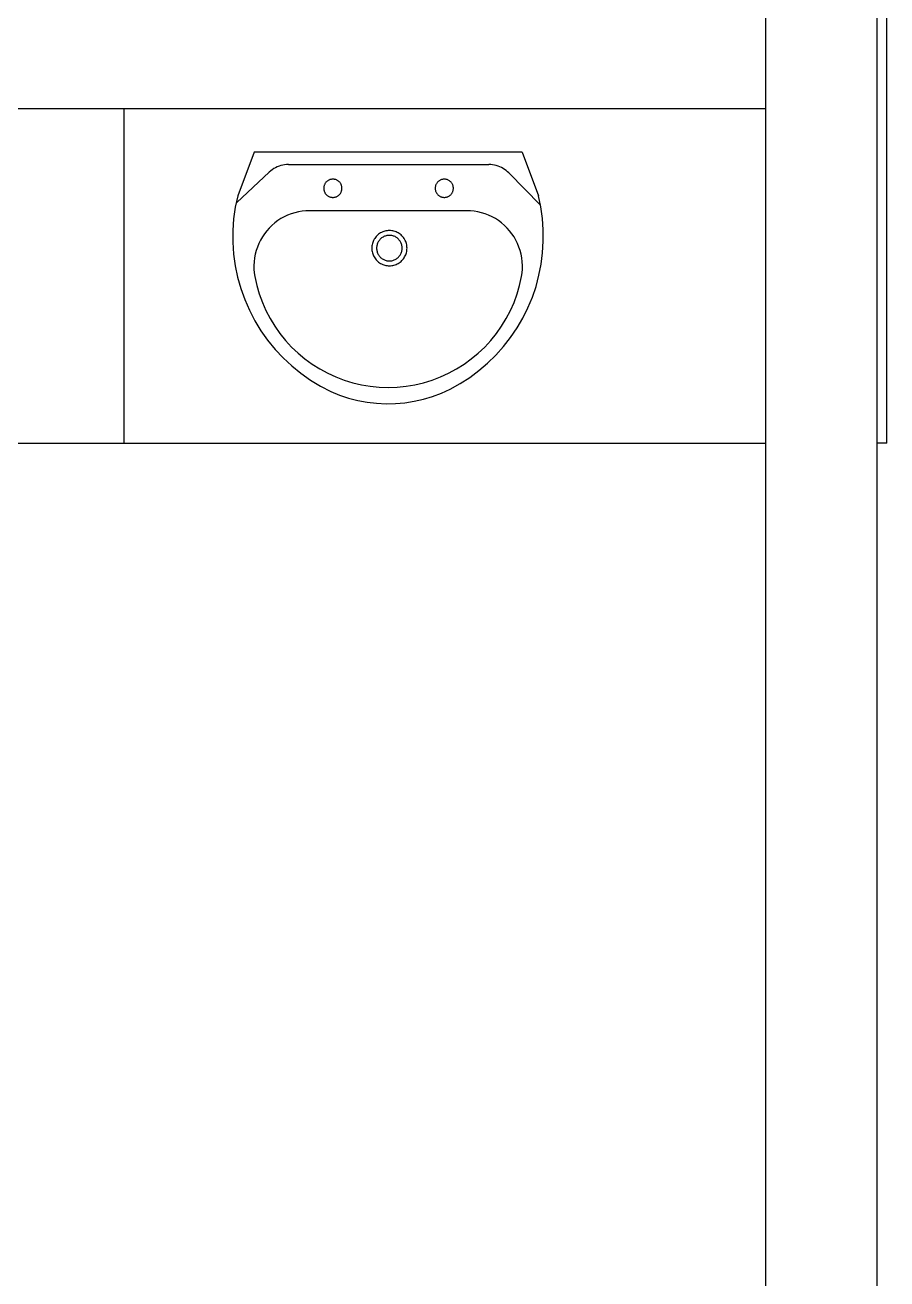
# Model space of a CAD drawing. Extents: x -81148 to 10972, y -53931 to 52487.
# Drawn here: x -25254 to -23708, y 14414 to 16664 of the extents above; entities that cross this region are included whole.
import ezdxf

# ---------------------------------------------------------------- set-up
doc = ezdxf.new("R2010")
doc.units = 0
doc.layers.get('0').update_dxf_attribs({"linetype": 'CONTINUOUS'})

msp = doc.modelspace()

# ---------------------------------------------------------------- linework, layer by layer
for p, q in [((-23925.4, 10448.6), (-23925.4, 18613.6)), ((-23725.4, 10448.6), (-23725.4, 18613.6)), ((-23707.9, 16613.6), (-23707.9, 16813.6)), ((-23707.9, 15913.6), (-23707.9, 16613.6)), ((-27807.9, 16513.6), (-25076.8, 16513.6)), ((-25076.8, 15913.6), (-25076.8, 16513.6)), ((-25076.8, 16513.6), (-23925.4, 16513.6)), ((-24843.5, 16435.7), (-24872.9, 16357.2)), ((-24840.6, 16435.7), (-24843.5, 16435.7)), ((-24363.8, 16435.7), (-24840.6, 16435.7)), ((-24362.7, 16435.7), (-24363.8, 16435.7)), ((-24362.7, 16435.7), (-24333.3, 16357.2)), ((-24810.9, 16404), (-24813.7, 16401.9)), ((-24808.1, 16405.9), (-24810.9, 16404)), ((-24805.1, 16407.5), (-24808.1, 16405.9)), ((-24802, 16409), (-24805.1, 16407.5)), ((-24798.8, 16410.3), (-24802, 16409)), ((-24795.6, 16411.3), (-24798.8, 16410.3)), ((-24792.2, 16412.1), (-24795.6, 16411.3)), ((-24788.9, 16412.7), (-24792.2, 16412.1)), ((-24785.5, 16413.1), (-24788.9, 16412.7)), ((-24782, 16413.2), (-24785.5, 16413.1)), ((-24782, 16413.2), (-24422.1, 16413.2)), ((-24418.8, 16413.1), (-24422.1, 16413.2)), ((-24415.5, 16412.8), (-24418.8, 16413.1)), ((-24412.2, 16412.2), (-24415.5, 16412.8)), ((-24409, 16411.5), (-24412.2, 16412.2)), ((-24405.8, 16410.5), (-24409, 16411.5)), ((-24402.8, 16409.3), (-24405.8, 16410.5)), ((-24399.8, 16407.9), (-24402.8, 16409.3)), ((-24396.8, 16406.4), (-24399.8, 16407.9)), ((-24394.1, 16404.6), (-24396.8, 16406.4)), ((-24391.4, 16402.7), (-24394.1, 16404.6)), ((-24388.8, 16400.5), (-24391.4, 16402.7)), ((-24816.3, 16399.6), (-24874.3, 16345.2)), ((-24813.7, 16401.9), (-24816.3, 16399.6)), ((-24715.2, 16380.7), (-24715.8, 16379.8)), ((-24714.5, 16381.5), (-24715.2, 16380.7)), ((-24713.7, 16382.3), (-24714.5, 16381.5)), ((-24713, 16383), (-24713.7, 16382.3)), ((-24712.1, 16383.7), (-24713, 16383)), ((-24711.3, 16384.3), (-24712.1, 16383.7)), ((-24710.4, 16384.9), (-24711.3, 16384.3)), ((-24709.4, 16385.4), (-24710.4, 16384.9)), ((-24708.4, 16385.8), (-24709.4, 16385.4)), ((-24707.4, 16386.2), (-24708.4, 16385.8)), ((-24706.4, 16386.5), (-24707.4, 16386.2)), ((-24705.4, 16386.7), (-24706.4, 16386.5)), ((-24704.3, 16386.9), (-24705.4, 16386.7)), ((-24703.3, 16387), (-24704.3, 16386.9)), ((-24702.2, 16387.1), (-24703.3, 16387)), ((-24701.1, 16387), (-24702.2, 16387.1)), ((-24700.1, 16386.9), (-24701.1, 16387)), ((-24699, 16386.7), (-24700.1, 16386.9)), ((-24698, 16386.5), (-24699, 16386.7)), ((-24696.9, 16386.2), (-24698, 16386.5)), ((-24695.9, 16385.8), (-24696.9, 16386.2)), ((-24695, 16385.4), (-24695.9, 16385.8)), ((-24694, 16384.9), (-24695, 16385.4)), ((-24693.1, 16384.3), (-24694, 16384.9)), ((-24692.2, 16383.7), (-24693.1, 16384.3)), ((-24691.4, 16383), (-24692.2, 16383.7)), ((-24690.6, 16382.3), (-24691.4, 16383)), ((-24689.9, 16381.5), (-24690.6, 16382.3)), ((-24689.2, 16380.7), (-24689.9, 16381.5)), ((-24688.6, 16379.8), (-24689.2, 16380.7)), ((-24515.2, 16380.7), (-24515.8, 16379.8)), ((-24514.5, 16381.5), (-24515.2, 16380.7)), ((-24513.7, 16382.3), (-24514.5, 16381.5)), ((-24513, 16383), (-24513.7, 16382.3)), ((-24512.1, 16383.7), (-24513, 16383)), ((-24511.3, 16384.3), (-24512.1, 16383.7)), ((-24510.4, 16384.9), (-24511.3, 16384.3)), ((-24509.4, 16385.4), (-24510.4, 16384.9)), ((-24508.4, 16385.8), (-24509.4, 16385.4)), ((-24507.4, 16386.2), (-24508.4, 16385.8)), ((-24506.4, 16386.5), (-24507.4, 16386.2)), ((-24505.4, 16386.7), (-24506.4, 16386.5)), ((-24504.3, 16386.9), (-24505.4, 16386.7)), ((-24503.3, 16387), (-24504.3, 16386.9)), ((-24502.2, 16387.1), (-24503.3, 16387)), ((-24501.1, 16387), (-24502.2, 16387.1)), ((-24500.1, 16386.9), (-24501.1, 16387)), ((-24499, 16386.7), (-24500.1, 16386.9)), ((-24498, 16386.5), (-24499, 16386.7)), ((-24496.9, 16386.2), (-24498, 16386.5)), ((-24495.9, 16385.8), (-24496.9, 16386.2)), ((-24495, 16385.4), (-24495.9, 16385.8)), ((-24494, 16384.9), (-24495, 16385.4)), ((-24493.1, 16384.3), (-24494, 16384.9)), ((-24492.2, 16383.7), (-24493.1, 16384.3)), ((-24491.4, 16383), (-24492.2, 16383.7)), ((-24490.6, 16382.3), (-24491.4, 16383)), ((-24489.9, 16381.5), (-24490.6, 16382.3)), ((-24489.2, 16380.7), (-24489.9, 16381.5)), ((-24488.6, 16379.8), (-24489.2, 16380.7)), ((-24386.4, 16398.3), (-24388.8, 16400.5)), ((-24386.4, 16398.3), (-24329.6, 16340.5)), ((-24718.4, 16372.9), (-24718.5, 16371.8)), ((-24718.5, 16371.8), (-24718.5, 16370.7)), ((-24718.5, 16370.7), (-24718.5, 16369.7)), ((-24718.5, 16369.7), (-24718.4, 16368.6)), ((-24718.2, 16373.9), (-24718.4, 16372.9)), ((-24718.4, 16368.6), (-24718.2, 16367.5)), ((-24718, 16375), (-24718.2, 16373.9)), ((-24718.2, 16367.5), (-24718, 16366.5)), ((-24717.7, 16376), (-24718, 16375)), ((-24718, 16366.5), (-24717.7, 16365.5)), ((-24717.3, 16377), (-24717.7, 16376)), ((-24717.7, 16365.5), (-24717.3, 16364.5)), ((-24716.8, 16377.9), (-24717.3, 16377)), ((-24717.3, 16364.5), (-24716.8, 16363.5)), ((-24716.3, 16378.9), (-24716.8, 16377.9)), ((-24716.8, 16363.5), (-24716.3, 16362.6)), ((-24715.8, 16379.8), (-24716.3, 16378.9)), ((-24716.3, 16362.6), (-24715.8, 16361.6)), ((-24715.8, 16361.6), (-24715.2, 16360.8)), ((-24715.2, 16360.8), (-24714.5, 16359.9)), ((-24714.5, 16359.9), (-24713.7, 16359.2)), ((-24713.7, 16359.2), (-24713, 16358.4)), ((-24713, 16358.4), (-24712.1, 16357.8)), ((-24712.1, 16357.8), (-24711.3, 16357.1)), ((-24693.1, 16357.1), (-24692.2, 16357.8)), ((-24692.2, 16357.8), (-24691.4, 16358.4)), ((-24691.4, 16358.4), (-24690.6, 16359.2)), ((-24690.6, 16359.2), (-24689.9, 16359.9)), ((-24689.9, 16359.9), (-24689.2, 16360.8)), ((-24689.2, 16360.8), (-24688.6, 16361.6)), ((-24688, 16378.9), (-24688.6, 16379.8)), ((-24688.6, 16361.6), (-24688, 16362.6)), ((-24687.5, 16377.9), (-24688, 16378.9)), ((-24688, 16362.6), (-24687.5, 16363.5)), ((-24687.1, 16377), (-24687.5, 16377.9)), ((-24687.5, 16363.5), (-24687.1, 16364.5)), ((-24686.7, 16376), (-24687.1, 16377)), ((-24687.1, 16364.5), (-24686.7, 16365.5)), ((-24686.4, 16375), (-24686.7, 16376)), ((-24686.7, 16365.5), (-24686.4, 16366.5)), ((-24686.2, 16373.9), (-24686.4, 16375)), ((-24686.4, 16366.5), (-24686.2, 16367.5)), ((-24686, 16372.9), (-24686.2, 16373.9)), ((-24686.2, 16367.5), (-24686, 16368.6)), ((-24685.9, 16371.8), (-24686, 16372.9)), ((-24686, 16368.6), (-24685.9, 16369.7)), ((-24685.9, 16370.7), (-24685.9, 16371.8)), ((-24685.9, 16369.7), (-24685.9, 16370.7)), ((-24518.4, 16372.9), (-24518.5, 16371.8)), ((-24518.5, 16371.8), (-24518.5, 16370.7)), ((-24518.5, 16370.7), (-24518.5, 16369.7)), ((-24518.5, 16369.7), (-24518.4, 16368.6)), ((-24518.2, 16373.9), (-24518.4, 16372.9)), ((-24518.4, 16368.6), (-24518.2, 16367.5)), ((-24518, 16375), (-24518.2, 16373.9)), ((-24518.2, 16367.5), (-24518, 16366.5)), ((-24517.7, 16376), (-24518, 16375)), ((-24518, 16366.5), (-24517.7, 16365.5)), ((-24517.3, 16377), (-24517.7, 16376)), ((-24517.7, 16365.5), (-24517.3, 16364.5)), ((-24516.8, 16377.9), (-24517.3, 16377)), ((-24517.3, 16364.5), (-24516.8, 16363.5)), ((-24516.3, 16378.9), (-24516.8, 16377.9)), ((-24516.8, 16363.5), (-24516.3, 16362.6)), ((-24515.8, 16379.8), (-24516.3, 16378.9)), ((-24516.3, 16362.6), (-24515.8, 16361.6)), ((-24515.8, 16361.6), (-24515.2, 16360.8)), ((-24515.2, 16360.8), (-24514.5, 16359.9)), ((-24514.5, 16359.9), (-24513.7, 16359.2)), ((-24513.7, 16359.2), (-24513, 16358.4)), ((-24513, 16358.4), (-24512.1, 16357.8)), ((-24512.1, 16357.8), (-24511.3, 16357.1)), ((-24493.1, 16357.1), (-24492.2, 16357.8)), ((-24492.2, 16357.8), (-24491.4, 16358.4)), ((-24491.4, 16358.4), (-24490.6, 16359.2)), ((-24490.6, 16359.2), (-24489.9, 16359.9)), ((-24489.9, 16359.9), (-24489.2, 16360.8)), ((-24489.2, 16360.8), (-24488.6, 16361.6)), ((-24488, 16378.9), (-24488.6, 16379.8)), ((-24488.6, 16361.6), (-24488, 16362.6)), ((-24487.5, 16377.9), (-24488, 16378.9)), ((-24488, 16362.6), (-24487.5, 16363.5)), ((-24487.1, 16377), (-24487.5, 16377.9)), ((-24487.5, 16363.5), (-24487.1, 16364.5)), ((-24486.7, 16376), (-24487.1, 16377)), ((-24487.1, 16364.5), (-24486.7, 16365.5)), ((-24486.4, 16375), (-24486.7, 16376)), ((-24486.7, 16365.5), (-24486.4, 16366.5)), ((-24486.2, 16373.9), (-24486.4, 16375)), ((-24486.4, 16366.5), (-24486.2, 16367.5)), ((-24486, 16372.9), (-24486.2, 16373.9)), ((-24486.2, 16367.5), (-24486, 16368.6)), ((-24485.9, 16371.8), (-24486, 16372.9)), ((-24486, 16368.6), (-24485.9, 16369.7)), ((-24485.9, 16370.7), (-24485.9, 16371.8)), ((-24485.9, 16369.7), (-24485.9, 16370.7)), ((-24877.3, 16336.6), (-24880.2, 16315.7)), ((-24872.9, 16357.2), (-24877.3, 16336.6)), ((-24711.3, 16357.1), (-24710.4, 16356.6)), ((-24710.4, 16356.6), (-24709.4, 16356.1)), ((-24709.4, 16356.1), (-24708.4, 16355.6)), ((-24708.4, 16355.6), (-24707.4, 16355.2)), ((-24707.4, 16355.2), (-24706.4, 16354.9)), ((-24706.4, 16354.9), (-24705.4, 16354.7)), ((-24705.4, 16354.7), (-24704.3, 16354.5)), ((-24704.3, 16354.5), (-24703.3, 16354.4)), ((-24703.3, 16354.4), (-24702.2, 16354.4)), ((-24702.2, 16354.4), (-24701.1, 16354.4)), ((-24701.1, 16354.4), (-24700.1, 16354.5)), ((-24700.1, 16354.5), (-24699, 16354.7)), ((-24699, 16354.7), (-24698, 16354.9)), ((-24698, 16354.9), (-24696.9, 16355.2)), ((-24696.9, 16355.2), (-24695.9, 16355.6)), ((-24695.9, 16355.6), (-24695, 16356.1)), ((-24695, 16356.1), (-24694, 16356.6)), ((-24694, 16356.6), (-24693.1, 16357.1)), ((-24511.3, 16357.1), (-24510.4, 16356.6)), ((-24510.4, 16356.6), (-24509.4, 16356.1)), ((-24509.4, 16356.1), (-24508.4, 16355.6)), ((-24508.4, 16355.6), (-24507.4, 16355.2)), ((-24507.4, 16355.2), (-24506.4, 16354.9)), ((-24506.4, 16354.9), (-24505.4, 16354.7)), ((-24505.4, 16354.7), (-24504.3, 16354.5)), ((-24504.3, 16354.5), (-24503.3, 16354.4)), ((-24503.3, 16354.4), (-24502.2, 16354.4)), ((-24502.2, 16354.4), (-24501.1, 16354.4)), ((-24501.1, 16354.4), (-24500.1, 16354.5)), ((-24500.1, 16354.5), (-24499, 16354.7)), ((-24499, 16354.7), (-24498, 16354.9)), ((-24498, 16354.9), (-24496.9, 16355.2)), ((-24496.9, 16355.2), (-24495.9, 16355.6)), ((-24495.9, 16355.6), (-24495, 16356.1)), ((-24495, 16356.1), (-24494, 16356.6)), ((-24494, 16356.6), (-24493.1, 16357.1)), ((-24329, 16337.1), (-24333.3, 16357.2)), ((-24326.2, 16316.7), (-24329, 16337.1)), ((-24880.2, 16315.7), (-24881.6, 16294.7)), ((-24800.9, 16312.6), (-24806.4, 16308.5)), ((-24795.3, 16316.2), (-24800.9, 16312.6)), ((-24789.4, 16319.5), (-24795.3, 16316.2)), ((-24783.3, 16322.4), (-24789.4, 16319.5)), ((-24777, 16324.8), (-24783.3, 16322.4)), ((-24770.5, 16326.9), (-24777, 16324.8)), ((-24764, 16328.4), (-24770.5, 16326.9)), ((-24757.3, 16329.6), (-24764, 16328.4)), ((-24750.6, 16330.2), (-24757.3, 16329.6)), ((-24743.9, 16330.5), (-24750.6, 16330.2)), ((-24462, 16330.5), (-24743.9, 16330.5)), ((-24455.2, 16330.2), (-24462, 16330.5)), ((-24448.5, 16329.6), (-24455.2, 16330.2)), ((-24441.9, 16328.4), (-24448.5, 16329.6)), ((-24435.3, 16326.9), (-24441.9, 16328.4)), ((-24428.9, 16324.8), (-24435.3, 16326.9)), ((-24422.6, 16322.4), (-24428.9, 16324.8)), ((-24416.5, 16319.5), (-24422.6, 16322.4)), ((-24410.6, 16316.2), (-24416.5, 16319.5)), ((-24404.9, 16312.6), (-24410.6, 16316.2)), ((-24399.5, 16308.5), (-24404.9, 16312.6)), ((-24324.6, 16296.2), (-24326.2, 16316.7)), ((-24881.6, 16294.7), (-24881.7, 16273.7)), ((-24820.8, 16294.4), (-24824.9, 16289)), ((-24816.3, 16299.4), (-24820.8, 16294.4)), ((-24811.5, 16304.1), (-24816.3, 16299.4)), ((-24806.4, 16308.5), (-24811.5, 16304.1)), ((-24616.6, 16290.6), (-24618.3, 16289.5)), ((-24614.7, 16291.6), (-24616.6, 16290.6)), ((-24612.8, 16292.5), (-24614.7, 16291.6)), ((-24610.9, 16293.2), (-24612.8, 16292.5)), ((-24608.9, 16293.8), (-24610.9, 16293.2)), ((-24606.9, 16294.3), (-24608.9, 16293.8)), ((-24604.9, 16294.6), (-24606.9, 16294.3)), ((-24602.8, 16294.8), (-24604.9, 16294.6)), ((-24600.8, 16294.9), (-24602.8, 16294.8)), ((-24598.7, 16294.8), (-24600.8, 16294.9)), ((-24596.6, 16294.6), (-24598.7, 16294.8)), ((-24594.6, 16294.3), (-24596.6, 16294.6)), ((-24592.6, 16293.8), (-24594.6, 16294.3)), ((-24590.6, 16293.2), (-24592.6, 16293.8)), ((-24588.7, 16292.5), (-24590.6, 16293.2)), ((-24586.8, 16291.6), (-24588.7, 16292.5)), ((-24584.9, 16290.6), (-24586.8, 16291.6)), ((-24583.2, 16289.5), (-24584.9, 16290.6)), ((-24394.4, 16304.1), (-24399.5, 16308.5)), ((-24389.5, 16299.4), (-24394.4, 16304.1)), ((-24385.1, 16294.4), (-24389.5, 16299.4)), ((-24380.9, 16289), (-24385.1, 16294.4)), ((-24324.5, 16275.6), (-24324.6, 16296.2)), ((-24881.7, 16273.7), (-24880.2, 16252.7)), ((-24835, 16271.5), (-24837.6, 16265.3)), ((-24832.1, 16277.6), (-24835, 16271.5)), ((-24828.7, 16283.4), (-24832.1, 16277.6)), ((-24824.9, 16289), (-24828.7, 16283.4)), ((-24631.8, 16269.4), (-24632.1, 16267.4)), ((-24631.3, 16271.4), (-24631.8, 16269.4)), ((-24630.7, 16273.4), (-24631.3, 16271.4)), ((-24630, 16275.4), (-24630.7, 16273.4)), ((-24629.1, 16277.2), (-24630, 16275.4)), ((-24628.1, 16279.1), (-24629.1, 16277.2)), ((-24627, 16280.8), (-24628.1, 16279.1)), ((-24625.8, 16282.5), (-24627, 16280.8)), ((-24624.5, 16284.1), (-24625.8, 16282.5)), ((-24623.1, 16285.6), (-24624.5, 16284.1)), ((-24623.3, 16267.7), (-24623.5, 16266.3)), ((-24622.9, 16269.2), (-24623.3, 16267.7)), ((-24621.6, 16287), (-24623.1, 16285.6)), ((-24622.5, 16270.6), (-24622.9, 16269.2)), ((-24622, 16272), (-24622.5, 16270.6)), ((-24621.4, 16273.4), (-24622, 16272)), ((-24620, 16288.3), (-24621.6, 16287)), ((-24620.6, 16274.7), (-24621.4, 16273.4)), ((-24619.9, 16276), (-24620.6, 16274.7)), ((-24618.3, 16289.5), (-24620, 16288.3)), ((-24619, 16277.2), (-24619.9, 16276)), ((-24618, 16278.4), (-24619, 16277.2)), ((-24617, 16279.5), (-24618, 16278.4)), ((-24615.9, 16280.5), (-24617, 16279.5)), ((-24614.7, 16281.5), (-24615.9, 16280.5)), ((-24613.5, 16282.4), (-24614.7, 16281.5)), ((-24612.2, 16283.2), (-24613.5, 16282.4)), ((-24610.9, 16283.9), (-24612.2, 16283.2)), ((-24609.5, 16284.5), (-24610.9, 16283.9)), ((-24608.1, 16285), (-24609.5, 16284.5)), ((-24606.7, 16285.4), (-24608.1, 16285)), ((-24605.2, 16285.8), (-24606.7, 16285.4)), ((-24603.8, 16286), (-24605.2, 16285.8)), ((-24602.3, 16286.2), (-24603.8, 16286)), ((-24600.8, 16286.2), (-24602.3, 16286.2)), ((-24599.2, 16286.2), (-24600.8, 16286.2)), ((-24597.8, 16286), (-24599.2, 16286.2)), ((-24596.3, 16285.8), (-24597.8, 16286)), ((-24594.8, 16285.4), (-24596.3, 16285.8)), ((-24593.4, 16285), (-24594.8, 16285.4)), ((-24592, 16284.5), (-24593.4, 16285)), ((-24590.6, 16283.9), (-24592, 16284.5)), ((-24589.3, 16283.2), (-24590.6, 16283.9)), ((-24588, 16282.4), (-24589.3, 16283.2)), ((-24586.8, 16281.5), (-24588, 16282.4)), ((-24585.6, 16280.5), (-24586.8, 16281.5)), ((-24584.5, 16279.5), (-24585.6, 16280.5)), ((-24583.5, 16278.4), (-24584.5, 16279.5)), ((-24582.5, 16277.2), (-24583.5, 16278.4)), ((-24581.5, 16288.3), (-24583.2, 16289.5)), ((-24581.6, 16276), (-24582.5, 16277.2)), ((-24580.9, 16274.7), (-24581.6, 16276)), ((-24579.9, 16287), (-24581.5, 16288.3)), ((-24580.1, 16273.4), (-24580.9, 16274.7)), ((-24579.5, 16272), (-24580.1, 16273.4)), ((-24578.4, 16285.6), (-24579.9, 16287)), ((-24579, 16270.6), (-24579.5, 16272)), ((-24578.6, 16269.2), (-24579, 16270.6)), ((-24578.2, 16267.7), (-24578.6, 16269.2)), ((-24577, 16284.1), (-24578.4, 16285.6)), ((-24578, 16266.3), (-24578.2, 16267.7)), ((-24575.7, 16282.5), (-24577, 16284.1)), ((-24574.5, 16280.8), (-24575.7, 16282.5)), ((-24573.4, 16279.1), (-24574.5, 16280.8)), ((-24572.4, 16277.2), (-24573.4, 16279.1)), ((-24571.5, 16275.4), (-24572.4, 16277.2)), ((-24570.8, 16273.4), (-24571.5, 16275.4)), ((-24570.2, 16271.4), (-24570.8, 16273.4)), ((-24569.7, 16269.4), (-24570.2, 16271.4)), ((-24569.4, 16267.4), (-24569.7, 16269.4)), ((-24377.1, 16283.4), (-24380.9, 16289)), ((-24373.8, 16277.6), (-24377.1, 16283.4)), ((-24370.8, 16271.5), (-24373.8, 16277.6)), ((-24368.2, 16265.3), (-24370.8, 16271.5)), ((-24325.7, 16255.1), (-24324.5, 16275.6)), ((-24880.2, 16252.7), (-24877.4, 16231.8)), ((-24842.7, 16245.7), (-24843.5, 16239)), ((-24841.4, 16252.4), (-24842.7, 16245.7)), ((-24839.7, 16258.9), (-24841.4, 16252.4)), ((-24837.6, 16265.3), (-24839.7, 16258.9)), ((-24632.3, 16265.3), (-24632.4, 16263.3)), ((-24632.4, 16263.3), (-24632.3, 16261.2)), ((-24632.1, 16267.4), (-24632.3, 16265.3)), ((-24632.3, 16261.2), (-24632.1, 16259.1)), ((-24632.1, 16259.1), (-24631.8, 16257.1)), ((-24631.8, 16257.1), (-24631.3, 16255.1)), ((-24631.3, 16255.1), (-24630.7, 16253.1)), ((-24630.7, 16253.1), (-24630, 16251.2)), ((-24630, 16251.2), (-24629.1, 16249.3)), ((-24629.1, 16249.3), (-24628.1, 16247.5)), ((-24628.1, 16247.5), (-24627, 16245.7)), ((-24627, 16245.7), (-24625.8, 16244)), ((-24623.5, 16266.3), (-24623.7, 16264.8)), ((-24623.7, 16264.8), (-24623.7, 16263.3)), ((-24623.7, 16263.3), (-24623.7, 16261.8)), ((-24623.7, 16261.8), (-24623.5, 16260.3)), ((-24623.5, 16260.3), (-24623.3, 16258.8)), ((-24623.3, 16258.8), (-24622.9, 16257.3)), ((-24622.9, 16257.3), (-24622.5, 16255.9)), ((-24622.5, 16255.9), (-24622, 16254.5)), ((-24622, 16254.5), (-24621.4, 16253.1)), ((-24621.4, 16253.1), (-24620.6, 16251.8)), ((-24620.6, 16251.8), (-24619.9, 16250.5)), ((-24619.9, 16250.5), (-24619, 16249.3)), ((-24619, 16249.3), (-24618, 16248.1)), ((-24618, 16248.1), (-24617, 16247)), ((-24617, 16247), (-24615.9, 16246)), ((-24615.9, 16246), (-24614.7, 16245)), ((-24614.7, 16245), (-24613.5, 16244.2)), ((-24588, 16244.2), (-24586.8, 16245)), ((-24586.8, 16245), (-24585.6, 16246)), ((-24585.6, 16246), (-24584.5, 16247)), ((-24584.5, 16247), (-24583.5, 16248.1)), ((-24583.5, 16248.1), (-24582.5, 16249.3)), ((-24582.5, 16249.3), (-24581.6, 16250.5)), ((-24581.6, 16250.5), (-24580.9, 16251.8)), ((-24580.9, 16251.8), (-24580.1, 16253.1)), ((-24580.1, 16253.1), (-24579.5, 16254.5)), ((-24579.5, 16254.5), (-24579, 16255.9)), ((-24579, 16255.9), (-24578.6, 16257.3)), ((-24578.6, 16257.3), (-24578.2, 16258.8)), ((-24578.2, 16258.8), (-24578, 16260.3)), ((-24577.8, 16264.8), (-24578, 16266.3)), ((-24578, 16260.3), (-24577.8, 16261.8)), ((-24577.8, 16263.3), (-24577.8, 16264.8)), ((-24577.8, 16261.8), (-24577.8, 16263.3)), ((-24575.7, 16244), (-24574.5, 16245.7)), ((-24574.5, 16245.7), (-24573.4, 16247.5)), ((-24573.4, 16247.5), (-24572.4, 16249.3)), ((-24572.4, 16249.3), (-24571.5, 16251.2)), ((-24571.5, 16251.2), (-24570.8, 16253.1)), ((-24570.8, 16253.1), (-24570.2, 16255.1)), ((-24570.2, 16255.1), (-24569.7, 16257.1)), ((-24569.7, 16257.1), (-24569.4, 16259.1)), ((-24569.2, 16265.3), (-24569.4, 16267.4)), ((-24569.4, 16259.1), (-24569.2, 16261.2)), ((-24569.1, 16263.3), (-24569.2, 16265.3)), ((-24569.2, 16261.2), (-24569.1, 16263.3)), ((-24366.1, 16258.9), (-24368.2, 16265.3)), ((-24364.4, 16252.4), (-24366.1, 16258.9)), ((-24363.1, 16245.7), (-24364.4, 16252.4)), ((-24362.3, 16239), (-24363.1, 16245.7)), ((-24328.3, 16234.7), (-24325.7, 16255.1)), ((-24877.4, 16231.8), (-24873.1, 16211.2)), ((-24843.5, 16239), (-24843.8, 16232.3)), ((-24843.8, 16232.3), (-24843.7, 16225.5)), ((-24843.7, 16225.5), (-24843.2, 16218.8)), ((-24625.8, 16244), (-24624.5, 16242.4)), ((-24624.5, 16242.4), (-24623.1, 16240.9)), ((-24623.1, 16240.9), (-24621.6, 16239.5)), ((-24621.6, 16239.5), (-24620, 16238.2)), ((-24620, 16238.2), (-24618.3, 16237)), ((-24618.3, 16237), (-24616.6, 16235.9)), ((-24616.6, 16235.9), (-24614.7, 16234.9)), ((-24614.7, 16234.9), (-24612.8, 16234.1)), ((-24613.5, 16244.2), (-24612.2, 16243.4)), ((-24612.8, 16234.1), (-24610.9, 16233.3)), ((-24612.2, 16243.4), (-24610.9, 16242.7)), ((-24610.9, 16242.7), (-24609.5, 16242)), ((-24610.9, 16233.3), (-24608.9, 16232.7)), ((-24609.5, 16242), (-24608.1, 16241.5)), ((-24608.9, 16232.7), (-24606.9, 16232.3)), ((-24608.1, 16241.5), (-24606.7, 16241.1)), ((-24606.9, 16232.3), (-24604.9, 16231.9)), ((-24606.7, 16241.1), (-24605.2, 16240.7)), ((-24605.2, 16240.7), (-24603.8, 16240.5)), ((-24604.9, 16231.9), (-24602.8, 16231.7)), ((-24603.8, 16240.5), (-24602.3, 16240.3)), ((-24602.8, 16231.7), (-24600.8, 16231.6)), ((-24602.3, 16240.3), (-24600.8, 16240.3)), ((-24600.8, 16240.3), (-24599.2, 16240.3)), ((-24600.8, 16231.6), (-24598.7, 16231.7)), ((-24599.2, 16240.3), (-24597.8, 16240.5)), ((-24598.7, 16231.7), (-24596.6, 16231.9)), ((-24597.8, 16240.5), (-24596.3, 16240.7)), ((-24596.6, 16231.9), (-24594.6, 16232.3)), ((-24596.3, 16240.7), (-24594.8, 16241.1)), ((-24594.8, 16241.1), (-24593.4, 16241.5)), ((-24594.6, 16232.3), (-24592.6, 16232.7)), ((-24593.4, 16241.5), (-24592, 16242)), ((-24592.6, 16232.7), (-24590.6, 16233.3)), ((-24592, 16242), (-24590.6, 16242.7)), ((-24590.6, 16242.7), (-24589.3, 16243.4)), ((-24590.6, 16233.3), (-24588.7, 16234.1)), ((-24589.3, 16243.4), (-24588, 16244.2)), ((-24588.7, 16234.1), (-24586.8, 16234.9)), ((-24586.8, 16234.9), (-24584.9, 16235.9)), ((-24584.9, 16235.9), (-24583.2, 16237)), ((-24583.2, 16237), (-24581.5, 16238.2)), ((-24581.5, 16238.2), (-24579.9, 16239.5)), ((-24579.9, 16239.5), (-24578.4, 16240.9)), ((-24578.4, 16240.9), (-24577, 16242.4)), ((-24577, 16242.4), (-24575.7, 16244)), ((-24362.7, 16218.8), (-24362.1, 16225.5)), ((-24362, 16232.3), (-24362.3, 16239)), ((-24362.1, 16225.5), (-24362, 16232.3)), ((-24332.3, 16214.5), (-24328.3, 16234.7)), ((-24873.1, 16211.2), (-24867.5, 16190.9)), ((-24843.2, 16218.8), (-24842.2, 16212.1)), ((-24842.2, 16212.1), (-24838.7, 16196.5)), ((-24367.1, 16196.5), (-24363.7, 16212.1)), ((-24363.7, 16212.1), (-24362.7, 16218.8)), ((-24337.6, 16194.6), (-24332.3, 16214.5)), ((-24867.5, 16190.9), (-24860.4, 16171.1)), ((-24838.7, 16196.5), (-24834.2, 16181)), ((-24834.2, 16181), (-24828.7, 16165.9)), ((-24377.1, 16165.9), (-24371.6, 16181)), ((-24371.6, 16181), (-24367.1, 16196.5)), ((-24344.2, 16175.1), (-24337.6, 16194.6)), ((-24860.4, 16171.1), (-24852, 16151.8)), ((-24828.7, 16165.9), (-24822.2, 16151.2)), ((-24383.6, 16151.2), (-24377.1, 16165.9)), ((-24361.3, 16137.7), (-24352.2, 16156.1)), ((-24352.2, 16156.1), (-24344.2, 16175.1)), ((-24852, 16151.8), (-24842.3, 16133.1)), ((-24842.3, 16133.1), (-24831.4, 16115.1)), ((-24822.2, 16151.2), (-24814.8, 16137)), ((-24814.8, 16137), (-24806.4, 16123.3)), ((-24399.4, 16123.3), (-24391, 16137)), ((-24391, 16137), (-24383.6, 16151.2)), ((-24371.7, 16120), (-24361.3, 16137.7)), ((-24831.4, 16115.1), (-24819.2, 16097.9)), ((-24806.4, 16123.3), (-24797.2, 16110.1)), ((-24797.2, 16110.1), (-24787.1, 16097.6)), ((-24418.7, 16097.6), (-24408.7, 16110.1)), ((-24408.7, 16110.1), (-24399.4, 16123.3)), ((-24383.3, 16102.9), (-24371.7, 16120)), ((-24819.2, 16097.9), (-24805.9, 16081.6)), ((-24787.1, 16097.6), (-24776.2, 16085.8)), ((-24429.6, 16085.8), (-24418.7, 16097.6)), ((-24395.9, 16086.7), (-24383.3, 16102.9)), ((-24805.9, 16081.6), (-24791.5, 16066.3)), ((-24791.5, 16066.3), (-24776.1, 16051.9)), ((-24776.2, 16085.8), (-24764.5, 16074.8)), ((-24764.5, 16074.8), (-24752.2, 16064.5)), ((-24453.7, 16064.5), (-24441.3, 16074.8)), ((-24441.3, 16074.8), (-24429.6, 16085.8)), ((-24424.4, 16057), (-24409.6, 16071.4)), ((-24409.6, 16071.4), (-24395.9, 16086.7)), ((-24776.1, 16051.9), (-24759.8, 16038.7)), ((-24752.2, 16064.5), (-24739.2, 16055.1)), ((-24739.2, 16055.1), (-24725.6, 16046.5)), ((-24725.6, 16046.5), (-24711.4, 16038.9)), ((-24494.4, 16038.9), (-24480.3, 16046.5)), ((-24480.3, 16046.5), (-24466.7, 16055.1)), ((-24466.7, 16055.1), (-24453.7, 16064.5)), ((-24456.5, 16031.4), (-24440, 16043.7)), ((-24440, 16043.7), (-24424.4, 16057)), ((-24759.8, 16038.7), (-24742.5, 16026.6)), ((-24742.5, 16026.6), (-24724.5, 16015.7)), ((-24711.4, 16038.9), (-24696.8, 16032.2)), ((-24696.8, 16032.2), (-24681.8, 16026.5)), ((-24681.8, 16026.5), (-24666.4, 16021.8)), ((-24666.4, 16021.8), (-24650.8, 16018.1)), ((-24555, 16018.1), (-24539.4, 16021.8)), ((-24539.4, 16021.8), (-24524, 16026.5)), ((-24524, 16026.5), (-24509, 16032.2)), ((-24509, 16032.2), (-24494.4, 16038.9)), ((-24491.8, 16010.3), (-24473.8, 16020.2)), ((-24473.8, 16020.2), (-24456.5, 16031.4)), ((-24724.5, 16015.7), (-24705.8, 16006)), ((-24705.8, 16006), (-24690.1, 15999.6)), ((-24690.1, 15999.6), (-24673.9, 15994.2)), ((-24650.8, 16018.1), (-24635, 16015.5)), ((-24635, 16015.5), (-24619, 16013.9)), ((-24619, 16013.9), (-24602.9, 16013.4)), ((-24602.9, 16013.4), (-24586.9, 16013.9)), ((-24586.9, 16013.9), (-24570.9, 16015.5)), ((-24570.9, 16015.5), (-24555, 16018.1)), ((-24523.2, 15997.2), (-24507.3, 16003.2)), ((-24507.3, 16003.2), (-24491.8, 16010.3)), ((-24673.9, 15994.2), (-24657.4, 15990)), ((-24657.4, 15990), (-24640.7, 15986.9)), ((-24640.7, 15986.9), (-24623.8, 15984.9)), ((-24623.8, 15984.9), (-24606.8, 15984.1)), ((-24606.8, 15984.1), (-24589.8, 15984.4)), ((-24589.8, 15984.4), (-24572.9, 15985.9)), ((-24572.9, 15985.9), (-24556.1, 15988.6)), ((-24556.1, 15988.6), (-24539.5, 15992.3)), ((-24539.5, 15992.3), (-24523.2, 15997.2)), ((-27207.9, 15913.6), (-25076.8, 15913.6)), ((-25076.8, 15913.6), (-23925.4, 15913.6)), ((-23707.9, 15913.6), (-23725.4, 15913.6))]:
    msp.add_line(p, q)

doc.saveas('drawing.dxf')
